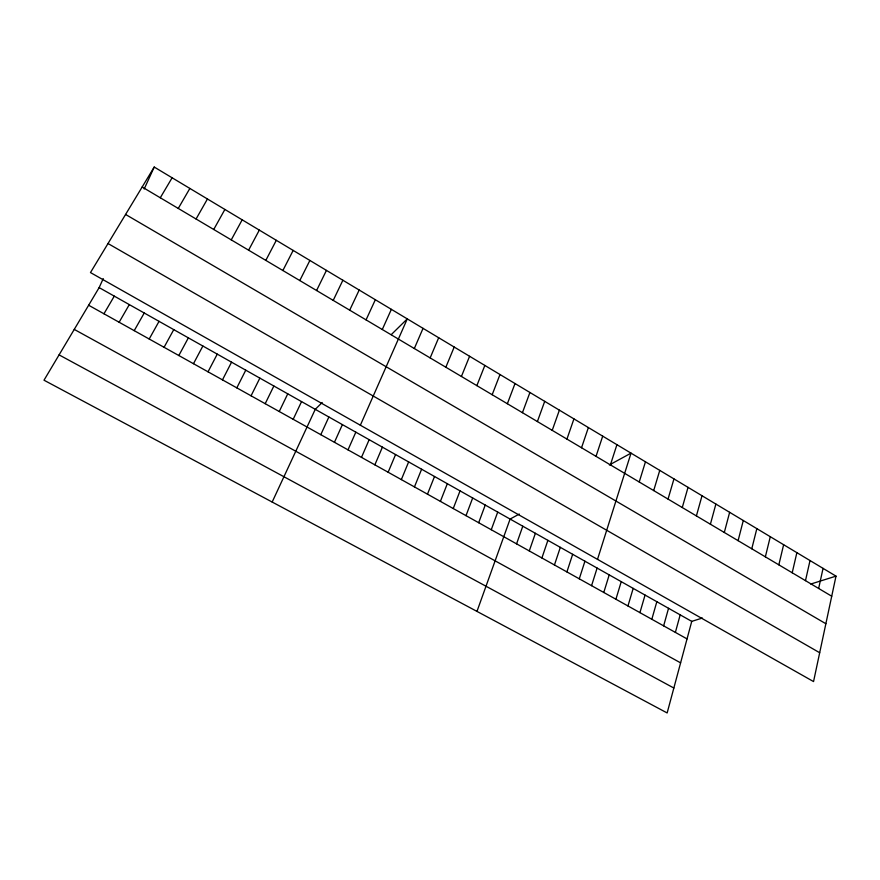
<?xml version="1.0" encoding="UTF-8"?>
<svg xmlns="http://www.w3.org/2000/svg" width="880" height="880" viewBox="0 0 880 880"><rect width="100%" height="100%" fill="white"/><g stroke="black" fill="none" stroke-linecap="round" stroke-linejoin="round"><path stroke-width="1.32" d="M836 576.136L813.549 681.571L90.475 272.569L154.22 167.046L836 576.136L810.766 584.045M818.653 588.467L823.053 568.37M805.486 580.646L810.018 560.538M792.209 572.77L796.873 552.651M778.844 564.839L783.629 544.709M765.358 556.842L770.286 536.701M751.784 548.779L756.844 528.638M738.1 540.661L743.292 520.509M724.306 532.477L729.641 512.314M702.394 618.035L691.746 621.368L667.15 712.954L44 380.204L99.143 287.606L103.257 278.608M710.402 524.227L715.88 504.064M675.378 632.401L680.185 614.856M663.641 625.856L668.547 608.3M696.399 515.911L702.02 495.737M651.827 619.267L656.832 601.7M682.275 507.529L688.039 487.355M639.936 612.634L645.051 595.067M668.041 499.081L673.959 478.907M627.957 605.968L633.182 588.379M653.697 490.567L659.758 470.382M615.912 599.247L621.236 581.658M603.779 592.482L609.213 574.882M639.232 481.987L645.458 461.802M597.509 559.372L631.026 453.145L609.367 464.959M591.569 585.673L597.113 568.062M579.282 578.82L584.925 561.209M610.401 464.882L616.924 444.686M566.907 571.923L572.66 554.301M596.024 456.346L602.701 436.15M554.444 564.971L560.318 547.349M581.537 447.755L588.379 427.548M541.904 557.986L547.888 540.342M529.276 550.946L535.381 533.302M566.94 439.087L573.936 418.891M516.571 543.851L522.786 526.207M552.222 430.353L559.383 410.157M476.971 611.402L510.103 519.057L519.288 514.052M537.394 421.553L544.709 401.346M491.26 529.738L497.717 512.083M478.676 522.72L485.243 505.054M522.445 412.676L529.925 392.48M507.364 403.733L515.02 383.537M466.004 515.658L472.681 497.992M453.244 508.541L460.042 490.864M492.173 394.724L499.994 374.517M440.396 501.38L447.326 483.703M476.861 385.627L484.847 365.431M427.471 494.175L434.522 476.487M461.417 376.464L469.59 356.279M414.447 486.915L421.619 469.227M445.852 367.224L454.201 347.039M401.346 479.6L408.639 461.912M388.146 472.241L395.571 454.553M430.155 357.918L438.68 337.733M374.858 464.838L382.415 447.15M414.326 348.524L423.038 328.35M361.482 457.38L369.171 439.681M348.007 449.867L355.828 432.168M360.349 425.227L407.275 318.89L391.27 334.62M334.444 442.299L342.397 424.611M382.283 329.505L391.369 309.342M144.199 188.991L154.22 167.046M320.793 434.687L328.878 416.988M366.058 319.88L375.342 299.728M272.173 502.04L315.26 409.321L322.201 402.512M349.701 310.167L359.183 290.026M293.194 419.298L301.554 401.599M279.246 411.521L287.749 393.833M333.212 300.388L342.881 280.247M265.199 403.689L273.856 386.001M316.58 290.51L326.447 270.391M251.064 395.813L259.853 378.114M299.794 280.555L309.881 260.447M236.819 387.871L245.762 370.172M282.876 270.512L293.161 250.415M222.475 379.863L231.561 362.186M208.032 371.811L217.261 354.134M265.815 260.392L276.309 240.306M193.479 363.704L202.862 346.016M248.611 250.173L259.314 230.109M178.827 355.531L188.364 337.854M231.253 239.877L242.176 219.824M164.065 347.303L173.767 329.626M213.741 229.482L224.884 209.451M149.204 339.009L159.049 321.343M196.075 218.999L207.449 198.979M134.222 330.66L144.243 312.994M119.141 322.245L129.316 304.59M178.266 208.428L189.86 188.43M103.95 313.775L114.29 296.131M160.292 197.769L172.117 177.782M59.081 354.882L673.849 688.028M74.25 329.406L680.603 662.849M88.638 305.239L687.038 638.902M99.143 287.606L691.746 621.368M108.02 243.529L819.687 652.74M125.587 214.456L825.869 623.733M142.164 187.011L831.721 596.222"/></g></svg>
